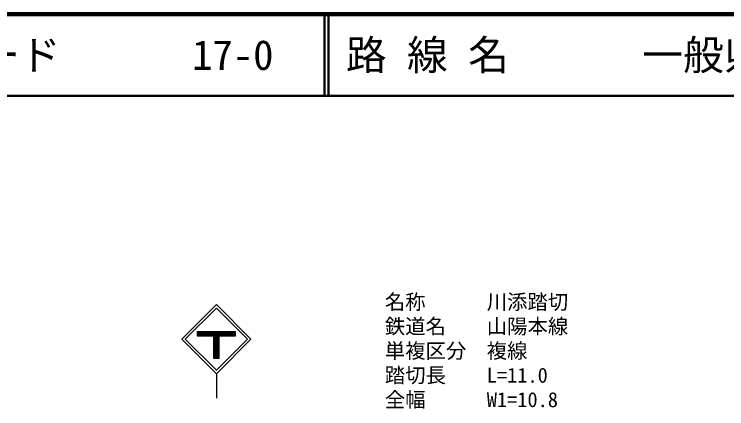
# Model space of a CAD drawing. Units: millimetres, scale not verified. Extents: x 40000 to 680000, y 20000 to 380000.
# Drawn here: x 139700 to 227093, y 331576 to 380000 of the extents above; entities that cross this region are included whole.
import ezdxf
from ezdxf.enums import TextEntityAlignment as Align

# ---------------------------------------------------------------- set-up
doc = ezdxf.new("R2010")
doc.units = ezdxf.units.MM
doc.header["$LTSCALE"] = 1000
doc.layers.add('M-BMK-HTXT', color=7, linetype='Continuous')
doc.layers.add('M-TTL-TXT', color=7, linetype='Continuous')
for name, color, linetype, lineweight in [('M-STR-STRC', 7, 'Continuous', 25), ('M-TTL', 2, 'Continuous', 140), ('M-TTL-LINE', 7, 'Continuous', 50)]:
    doc.layers.add(name, color=color, linetype=linetype, lineweight=lineweight)
doc.styles.add('ＭＳ ゴシック', font='')
doc.styles.get('ＭＳ ゴシック').set_extended_font_data('MS Gothic')

msp = doc.modelspace()

# ---------------------------------------------------------------- linework, layer by layer
at = {"layer": 'M-STR-STRC'}
for p, q in [((160247, 340121), (164489, 344364)), ((164489, 344364), (168732, 340121)), ((164489, 343940), (160671, 340121)), ((168308, 340121), (164489, 343940)), ((162139, 341041), (166839, 341041)), ((162139, 341041), (162139, 340521)), ((162139, 340911), (166839, 340911)), ((166839, 340521), (166839, 341041)), ((164489, 335879), (160247, 340121)), ((160671, 340121), (164489, 336303)), ((162139, 340781), (166839, 340781)), ((162139, 340651), (166839, 340651)), ((162139, 340521), (166839, 340521)), ((164139, 340521), (164139, 337791)), ((164139, 340391), (164839, 340391)), ((164139, 340261), (164839, 340261)), ((164139, 340131), (164839, 340131)), ((164139, 340001), (164839, 340001)), ((164489, 336303), (168308, 340121)), ((168732, 340121), (164489, 335879)), ((164839, 337791), (164839, 340521)), ((164139, 339871), (164839, 339871)), ((164139, 339741), (164839, 339741)), ((164139, 339611), (164839, 339611)), ((164139, 339481), (164839, 339481)), ((164139, 339351), (164839, 339351)), ((164139, 339221), (164839, 339221)), ((164139, 339091), (164839, 339091)), ((164139, 338961), (164839, 338961)), ((164139, 338831), (164839, 338831)), ((164139, 338701), (164839, 338701)), ((164139, 338571), (164839, 338571)), ((164139, 338441), (164839, 338441)), ((164139, 338311), (164839, 338311)), ((164139, 338181), (164839, 338181)), ((164139, 338051), (164839, 338051)), ((164139, 337921), (164839, 337921)), ((164139, 337791), (164839, 337791)), ((164489, 335879), (164489, 332879))]:
    msp.add_line(p, q, dxfattribs=at)
at = {"layer": 'M-TTL'}
msp.add_line((680000, 380000), (40000, 380000), dxfattribs=at)
at = {"layer": 'M-TTL-LINE'}
for p, q in [((177750, 380000), (177750, 370000)), ((178250, 380000), (178250, 370000)), ((40000, 370000), (680000, 370000))]:
    msp.add_line(p, q, dxfattribs=at)

# ---------------------------------------------------------------- texts
at = {"layer": 'M-BMK-HTXT', "style": 'ＭＳ ゴシック'}
for s, p in [('名称\u3000\u3000\u3000川添踏切', (196401, 344693)), ('鉄道名\u3000\u3000山陽本線', (196401, 341693)), ('単複区分\u3000複線', (193901, 338693)), ('踏切長\u3000\u3000L=11.0', (195151, 335693)), ('全幅\u3000\u3000\u3000W1=10.8', (195776, 332693))]:
    msp.add_text(s, height=1833, dxfattribs=at).set_placement(p, align=Align.MIDDLE_CENTER)
at = {"layer": 'M-TTL-TXT', "style": 'ＭＳ ゴシック'}
for s, p in [('図面コード', (120380, 375000)), ('17-0', (161521, 375000)), ('路 線 名', (180380, 375000)), ('一般県道 周東田布施線', (216734, 375000))]:
    msp.add_text(s, height=3666, dxfattribs=at).set_placement(p, align=Align.MIDDLE_LEFT)

doc.saveas('drawing.dxf')
